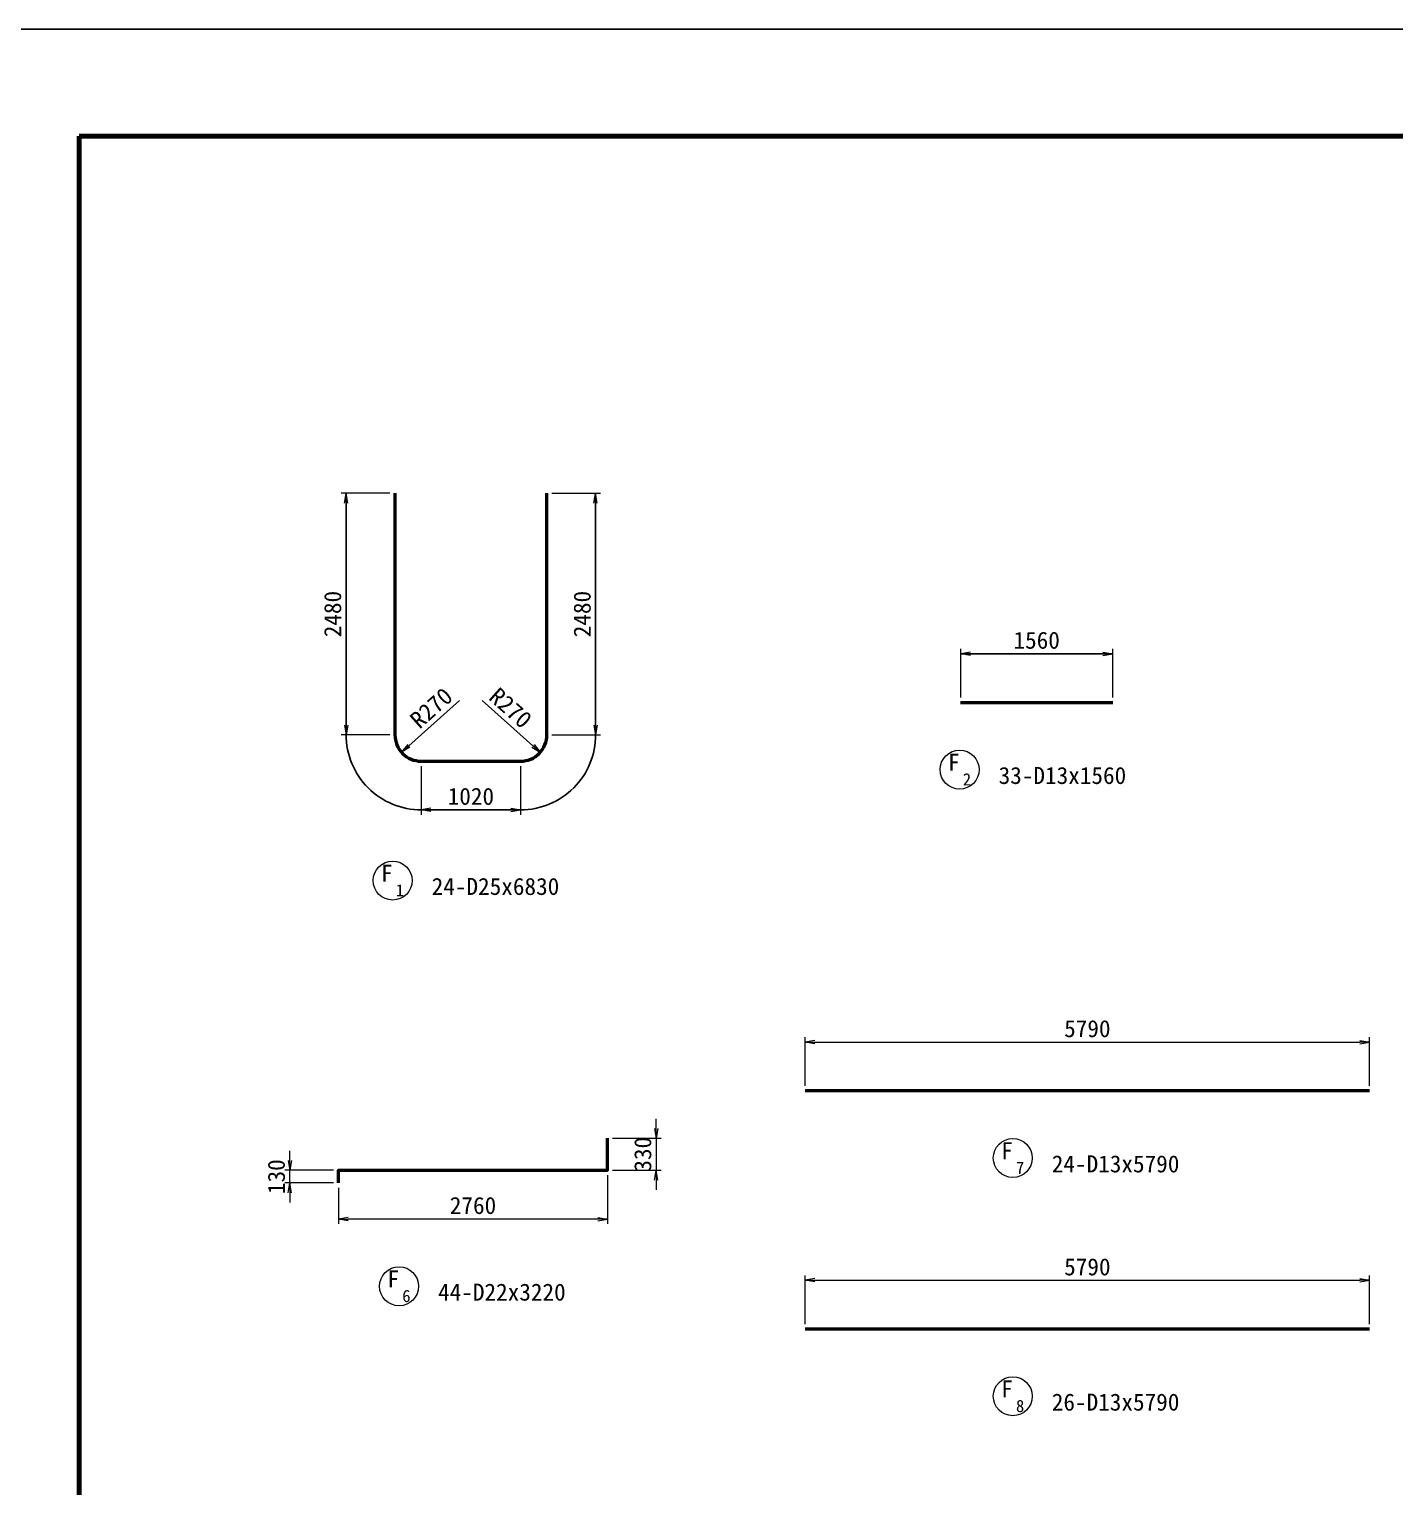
# Model space of a CAD drawing. Header units: millimetres. Extents: x 0 to 126150, y 0 to 29700.
# Drawn here: x 84612 to 98626, y 14737 to 29700 of the extents above; entities that cross this region are included whole.
import ezdxf
from ezdxf.enums import TextEntityAlignment as Align

# ---------------------------------------------------------------- set-up
doc = ezdxf.new("R2010")
doc.units = ezdxf.units.MM
doc.header["$LTSCALE"] = 500
doc.layers.get('Defpoints').update_dxf_attribs({"color": 153})
for name, color, linetype, lineweight in [('D-STR-DIM', 7, 'Continuous', 13), ('D-STR-STR1', 1, 'Continuous', 50), ('D-STR-TXT', 7, 'Continuous', 13), ('D-TTL', 2, 'Continuous', 140)]:
    doc.layers.add(name, color=color, linetype=linetype, lineweight=lineweight)
doc.styles.add('YOKO_GOTHIC', font='')
doc.styles.add('ＭＳゴシック', font='')
doc.styles.get('YOKO_GOTHIC').set_extended_font_data('MS Gothic')
doc.styles.get('ＭＳゴシック').set_extended_font_data('MS Gothic')
doc.dimstyles.new('S50', dxfattribs={"dimscale": 50, "dimtxt": 3.5, "dimasz": 2, "dimexe": 1, "dimexo": 1, "dimgap": 1, "dimtad": 1, "dimdec": 0, "dimzin": 1, "dimdsep": 46, "dimtxsty": 'YOKO_GOTHIC', "dimblk": 'OPEN', "dimcen": 0, "dimclrd": 256, "dimclre": 256, "dimclrt": 256, "dimaunit": 1, "dimadec": 3, "dimazin": 0, "dimtfac": 1, "dimtdec": 0, "dimtix": 1, "dimtmove": 2, "dimatfit": 3, "dimldrblk": 'OPEN', "dimfxl": 1, "dimlwd": -1, "dimlwe": -1, "dimarcsym": 2})

# ---------------------------------------------------------------- blocks, each defined once
blk = doc.blocks.new('_Open')
at = {"color": 0, "linetype": 'ByBlock', "lineweight": -2}
for p, q in [((-1, 0.17), (0, 0)), ((-1, -0.17), (0, 0)), ((0, 0), (-1, 0))]:
    blk.add_line(p, q, dxfattribs=at)
blk = doc.blocks.new('*D336')
at = {"layer": 'D-STR-DIM', "transparency": 16777216}
for p, q in [((94171, 22839), (94171, 23339)), ((94271, 23289), (95631, 23289)), ((95731, 22839), (95731, 23339))]:
    blk.add_line(p, q, dxfattribs=at)
at = {"layer": 'Defpoints', "color": 0, "transparency": 16777216}
for p in [(95731, 23289), (94171, 22789), (95731, 22789)]:
    blk.add_point(p, dxfattribs=at)
at = {"layer": 'D-STR-DIM', "transparency": 16777216, "xscale": 100, "yscale": 100, "zscale": 100, "rotation": 180}
blk.add_blockref('_Open', (94171, 23289), dxfattribs=at)
at = {"layer": 'D-STR-DIM', "transparency": 16777216, "xscale": 100, "yscale": 100, "zscale": 100}
blk.add_blockref('_Open', (95731, 23289), dxfattribs=at)
at = {"layer": 'D-STR-DIM', "transparency": 16777216, "insert": (94951, 23426), "char_height": 175, "attachment_point": 5, "style": 'YOKO_GOTHIC'}
blk.add_mtext('1560', dxfattribs=at)
blk = doc.blocks.new('*D343')
at = {"layer": 'D-STR-DIM', "transparency": 16777216}
for p, q in [((87787, 17806), (87787, 17436)), ((90547, 17936), (90547, 17436)), ((90447, 17486), (87887, 17486))]:
    blk.add_line(p, q, dxfattribs=at)
at = {"layer": 'Defpoints', "color": 0, "transparency": 16777216}
for p in [(90547, 17986), (87787, 17856), (87787, 17486)]:
    blk.add_point(p, dxfattribs=at)
at = {"layer": 'D-STR-DIM', "transparency": 16777216, "xscale": 100, "yscale": 100, "zscale": 100, "rotation": 180}
blk.add_blockref('_Open', (87787, 17486), dxfattribs=at)
at = {"layer": 'D-STR-DIM', "transparency": 16777216, "xscale": 100, "yscale": 100, "zscale": 100}
blk.add_blockref('_Open', (90547, 17486), dxfattribs=at)
at = {"layer": 'D-STR-DIM', "transparency": 16777216, "insert": (89167, 17624), "char_height": 175, "attachment_point": 5, "style": 'YOKO_GOTHIC'}
blk.add_mtext('2760', dxfattribs=at)
blk = doc.blocks.new('*D344')
at = {"layer": 'D-STR-DIM', "transparency": 16777216}
for p, q in [((91047, 18416), (91047, 18516)), ((90597, 18316), (91097, 18316)), ((91047, 18316), (91047, 17986)), ((90597, 17986), (91097, 17986)), ((91047, 17886), (91047, 17786))]:
    blk.add_line(p, q, dxfattribs=at)
at = {"layer": 'Defpoints', "color": 0, "transparency": 16777216}
for p in [(90547, 18316), (90547, 17986), (91047, 17986)]:
    blk.add_point(p, dxfattribs=at)
at = {"layer": 'D-STR-DIM', "transparency": 16777216, "xscale": 100, "yscale": 100, "zscale": 100}
for p, rotation in [((91047, 18316), 270), ((91047, 17986), 90)]:
    blk.add_blockref('_Open', p, dxfattribs=dict(at, rotation=rotation))
at = {"layer": 'D-STR-DIM', "transparency": 16777216, "insert": (90910, 18151), "char_height": 175, "attachment_point": 5, "rotation": 90, "style": 'YOKO_GOTHIC'}
blk.add_mtext('330', dxfattribs=at)
blk = doc.blocks.new('*D345')
at = {"layer": 'D-STR-DIM', "transparency": 16777216}
for p, q in [((87287, 18086), (87287, 18186)), ((87737, 17986), (87237, 17986)), ((87287, 17856), (87287, 17986)), ((87737, 17856), (87237, 17856)), ((87287, 17756), (87287, 17656))]:
    blk.add_line(p, q, dxfattribs=at)
at = {"layer": 'Defpoints', "color": 0, "transparency": 16777216}
for p in [(87287, 17986), (87787, 17986), (87787, 17856)]:
    blk.add_point(p, dxfattribs=at)
at = {"layer": 'D-STR-DIM', "transparency": 16777216, "xscale": 100, "yscale": 100, "zscale": 100}
for p, rotation in [((87287, 17986), 270), ((87287, 17856), 90)]:
    blk.add_blockref('_Open', p, dxfattribs=dict(at, rotation=rotation))
at = {"layer": 'D-STR-DIM', "transparency": 16777216, "insert": (87150, 17921), "char_height": 175, "attachment_point": 5, "rotation": 90, "style": 'YOKO_GOTHIC'}
blk.add_mtext('130', dxfattribs=at)
blk = doc.blocks.new('*D347')
at = {"layer": 'D-STR-DIM', "transparency": 16777216}
for p, q in [((92576, 18852), (92576, 19352)), ((98366, 18852), (98366, 19352)), ((92676, 19302), (98266, 19302))]:
    blk.add_line(p, q, dxfattribs=at)
at = {"layer": 'Defpoints', "color": 0, "transparency": 16777216}
for p in [(98366, 19302), (92576, 18802), (98366, 18802)]:
    blk.add_point(p, dxfattribs=at)
at = {"layer": 'D-STR-DIM', "transparency": 16777216, "xscale": 100, "yscale": 100, "zscale": 100, "rotation": 180}
blk.add_blockref('_Open', (92576, 19302), dxfattribs=at)
at = {"layer": 'D-STR-DIM', "transparency": 16777216, "xscale": 100, "yscale": 100, "zscale": 100}
blk.add_blockref('_Open', (98366, 19302), dxfattribs=at)
at = {"layer": 'D-STR-DIM', "transparency": 16777216, "insert": (95471, 19439), "char_height": 175, "attachment_point": 5, "style": 'YOKO_GOTHIC'}
blk.add_mtext('5790', dxfattribs=at)
blk = doc.blocks.new('*D348')
at = {"layer": 'D-STR-DIM', "transparency": 16777216}
for p, q in [((92576, 16407), (92576, 16907)), ((92676, 16857), (98266, 16857)), ((98366, 16407), (98366, 16907))]:
    blk.add_line(p, q, dxfattribs=at)
at = {"layer": 'Defpoints', "color": 0, "transparency": 16777216}
for p in [(98366, 16857), (92576, 16357), (98366, 16357)]:
    blk.add_point(p, dxfattribs=at)
at = {"layer": 'D-STR-DIM', "transparency": 16777216, "xscale": 100, "yscale": 100, "zscale": 100, "rotation": 180}
blk.add_blockref('_Open', (92576, 16857), dxfattribs=at)
at = {"layer": 'D-STR-DIM', "transparency": 16777216, "xscale": 100, "yscale": 100, "zscale": 100}
blk.add_blockref('_Open', (98366, 16857), dxfattribs=at)
at = {"layer": 'D-STR-DIM', "transparency": 16777216, "insert": (95471, 16994), "char_height": 175, "attachment_point": 5, "style": 'YOKO_GOTHIC'}
blk.add_mtext('5790', dxfattribs=at)
blk = doc.blocks.new('*D91')
at = {"layer": 'D-STR-DIM', "transparency": 16777216}
for p, q in [((89975, 24936), (90475, 24936)), ((90425, 24836), (90425, 22556)), ((89975, 22456), (90475, 22456))]:
    blk.add_line(p, q, dxfattribs=at)
at = {"layer": 'Defpoints', "color": 0, "transparency": 16777216}
for p in [(89925, 24936), (89925, 22456), (90425, 22456)]:
    blk.add_point(p, dxfattribs=at)
at = {"layer": 'D-STR-DIM', "transparency": 16777216, "xscale": 100, "yscale": 100, "zscale": 100}
for p, rotation in [((90425, 24936), 90), ((90425, 22456), 270)]:
    blk.add_blockref('_Open', p, dxfattribs=dict(at, rotation=rotation))
at = {"layer": 'D-STR-DIM', "transparency": 16777216, "insert": (90288, 23696), "char_height": 175, "attachment_point": 5, "rotation": 90, "style": 'YOKO_GOTHIC'}
blk.add_mtext('2480', dxfattribs=at)
blk = doc.blocks.new('*D92')
at = {"layer": 'D-STR-DIM', "transparency": 16777216}
for p, q in [((88315, 24936), (87815, 24936)), ((87865, 24836), (87865, 22556)), ((88315, 22456), (87815, 22456))]:
    blk.add_line(p, q, dxfattribs=at)
at = {"layer": 'Defpoints', "color": 0, "transparency": 16777216}
for p in [(88365, 24936), (87865, 22456), (88365, 22456)]:
    blk.add_point(p, dxfattribs=at)
at = {"layer": 'D-STR-DIM', "transparency": 16777216, "xscale": 100, "yscale": 100, "zscale": 100}
for p, rotation in [((87865, 24936), 90), ((87865, 22456), 270)]:
    blk.add_blockref('_Open', p, dxfattribs=dict(at, rotation=rotation))
at = {"layer": 'D-STR-DIM', "transparency": 16777216, "insert": (87728, 23696), "char_height": 175, "attachment_point": 5, "rotation": 90, "style": 'YOKO_GOTHIC'}
blk.add_mtext('2480', dxfattribs=at)
blk = doc.blocks.new('*D93')
at = {"layer": 'D-STR-DIM', "transparency": 16777216}
for p, q in [((88635, 22136), (88635, 21636)), ((89655, 22136), (89655, 21636)), ((88735, 21686), (89555, 21686))]:
    blk.add_line(p, q, dxfattribs=at)
at = {"layer": 'Defpoints', "color": 0, "transparency": 16777216}
for p in [(88635, 22186), (89655, 22186), (89655, 21686)]:
    blk.add_point(p, dxfattribs=at)
at = {"layer": 'D-STR-DIM', "transparency": 16777216, "xscale": 100, "yscale": 100, "zscale": 100, "rotation": 180}
blk.add_blockref('_Open', (88635, 21686), dxfattribs=at)
at = {"layer": 'D-STR-DIM', "transparency": 16777216, "xscale": 100, "yscale": 100, "zscale": 100}
blk.add_blockref('_Open', (89655, 21686), dxfattribs=at)
at = {"layer": 'D-STR-DIM', "transparency": 16777216, "insert": (89145, 21824), "char_height": 175, "attachment_point": 5, "style": 'YOKO_GOTHIC'}
blk.add_mtext('1020', dxfattribs=at)
blk = doc.blocks.new('*D96')
at = {"layer": 'D-STR-DIM', "transparency": 16777216}
blk.add_line((89030, 22808), (88508, 22343), dxfattribs=at)
at = {"layer": 'Defpoints', "color": 0, "transparency": 16777216}
for p in [(88635, 22456), (88434, 22277)]:
    blk.add_point(p, dxfattribs=at)
at = {"layer": 'D-STR-DIM', "transparency": 16777216, "xscale": 100, "yscale": 100, "zscale": 100, "rotation": 221.6878991477815}
blk.add_blockref('_Open', (88434, 22277), dxfattribs=at)
at = {"layer": 'D-STR-DIM', "transparency": 16777216, "insert": (88739, 22732), "char_height": 175, "attachment_point": 5, "rotation": 41.6879, "style": 'YOKO_GOTHIC'}
blk.add_mtext('R270', dxfattribs=at)
blk = doc.blocks.new('*D97')
at = {"layer": 'D-STR-DIM', "transparency": 16777216}
blk.add_line((89261, 22808), (89782, 22343), dxfattribs=at)
blk.add_arc((89655, 22456), 270, 280.6103, 328.9224, dxfattribs=at)
at = {"layer": 'Defpoints', "color": 0, "transparency": 16777216}
for p in [(89655, 22456), (89857, 22277)]:
    blk.add_point(p, dxfattribs=at)
at = {"layer": 'D-STR-DIM', "transparency": 16777216, "xscale": 100, "yscale": 100, "zscale": 100, "rotation": 318.3121008521965}
blk.add_blockref('_Open', (89857, 22277), dxfattribs=at)
at = {"layer": 'D-STR-DIM', "transparency": 16777216, "insert": (89552, 22732), "char_height": 175, "attachment_point": 5, "rotation": 318.3121, "style": 'YOKO_GOTHIC'}
blk.add_mtext('R270', dxfattribs=at)

msp = doc.modelspace()

# ---------------------------------------------------------------- linework, layer by layer
at = {"layer": 'D-STR-STR1', "ltscale": 0.01}
for p, q in [((98365.7, 18801.9), (92575.7, 18801.9)), ((98365.7, 16356.7), (92575.7, 16356.7))]:
    msp.add_line(p, q, dxfattribs=at)
at = {"layer": 'D-STR-STR1'}
msp.add_lwpolyline([(88365.4, 24936.2), (88365.4, 22456.2, 0.4142136), (88635.4, 22186.2), (89655.4, 22186.2, 0.4142136), (89925.4, 22456.2), (89925.4, 24936.2)], format="xyb", dxfattribs=at)
for points in [[(94170.8, 22788.9), (95730.8, 22788.9)], [(87787.5, 17856), (87787.5, 17986), (90547.5, 17986), (90547.5, 18316)]]:
    msp.add_lwpolyline(points, dxfattribs=at)
at = {"layer": 'D-STR-TXT', "color": 6}
for centre in [(94160.2, 22099.3), (94706, 18112.3), (88408.4, 16796), (94706, 15667.2)]:
    msp.add_circle(centre, 200, dxfattribs=at)
at = {"layer": 'D-STR-TXT'}
msp.add_circle((88342.7, 20960.4), 200, dxfattribs=at)
at = {"layer": 'D-TTL'}
msp.add_lwpolyline([(85125, 28600), (85125, 1100), (125125, 1100), (125125, 28600)], close=True, dxfattribs=at)
at = {"layer": 'Defpoints', "color": 1}
msp.add_lwpolyline([(84100, 29700), (84100, 0), (126150, 0), (126150, 29700)], close=True, dxfattribs=at)
at = {"layer": 'Defpoints'}
msp.add_lwpolyline([(87865.4, 24936.2), (87865.4, 22456.2, 0.4142136), (88635.4, 21686.2), (89655.4, 21686.2, 0.4142136), (90425.4, 22456.2), (90425.4, 24936.2)], format="xyb", dxfattribs=at)
msp.add_lwpolyline([(94170.8, 23288.9), (95730.8, 23288.9)], dxfattribs=at)

# ---------------------------------------------------------------- texts
at = {"layer": 'D-STR-TXT', "color": 6, "style": 'ＭＳゴシック'}
for s, height, p in [('F ', 175, (94160.2, 22174.3)), ('2', 125, (94235.2, 21999.3)), ('F ', 175, (94706, 18187.3)), ('7', 125, (94781, 18012.3)), ('F ', 175, (88408.4, 16871)), ('6', 125, (88483.4, 16696)), ('F ', 175, (94706, 15742.2)), ('8', 125, (94781, 15567.2))]:
    msp.add_text(s, height=height, dxfattribs=at).set_placement(p, align=Align.MIDDLE_CENTER)
at = {"layer": 'D-STR-TXT', "style": 'ＭＳゴシック'}
for s, p in [('33-D13x1560', (94560.2, 21899.3)), ('24-D25x6830', (88742.7, 20760.4))]:
    msp.add_text(s, height=175, dxfattribs=at).set_placement(p, align=Align.BOTTOM_LEFT)
for s, height, p in [('F ', 175, (88342.7, 21035.4)), ('1', 125, (88417.7, 20860.4))]:
    msp.add_text(s, height=height, dxfattribs=at).set_placement(p, align=Align.MIDDLE_CENTER)
at = {"layer": 'D-STR-TXT', "color": 6, "style": 'ＭＳゴシック'}
for s, p in [('24-D13x5790', (95106, 17912.3)), ('44-D22x3220', (88808.4, 16596)), ('26-D13x5790', (95106, 15467.2))]:
    msp.add_text(s, height=175, dxfattribs=at).set_placement(p, align=Align.BOTTOM_LEFT)

# ---------------------------------------------------------------- dimensions: what is measured, and where the dimension line sits
at = {"layer": 'D-STR-DIM'}
for base, p1, p2, picture, middle in [((87865.4, 22456.2), (88365.4, 24936.2), (88365.4, 22456.2), '*D92', (87727.9, 23696.2)), ((90425.4, 22456.2), (89925.4, 24936.2), (89925.4, 22456.2), '*D91', (90287.9, 23696.2)), ((91047.5, 17986), (90547.5, 18316), (90547.5, 17986), '*D344', (90910, 18151)), ((87287.5, 17986), (87787.5, 17856), (87787.5, 17986), '*D345', (87150, 17921))]:
    dim = msp.add_linear_dim(base=base, p1=p1, p2=p2, angle=90, dimstyle='S50', dxfattribs=at)
    dim.commit()
    dim.dimension.update_dxf_attribs({"geometry": picture, "text_midpoint": middle})
for base, p1, p2, picture, middle in [((95730.8, 23288.9), (94170.8, 22788.9), (95730.8, 22788.9), '*D336', (94950.8, 23426.4)), ((89655.4, 21686.2), (88635.4, 22186.2), (89655.4, 22186.2), '*D93', (89145.4, 21823.7)), ((98365.7, 19301.9), (92575.7, 18801.9), (98365.7, 18801.9), '*D347', (95470.7, 19439.4)), ((87787.5, 17486), (90547.5, 17986), (87787.5, 17856), '*D343', (89167.5, 17623.5)), ((98365.7, 16856.7), (92575.7, 16356.7), (98365.7, 16356.7), '*D348', (95470.7, 16994.2))]:
    dim = msp.add_linear_dim(base=base, p1=p1, p2=p2, dimstyle='S50', dxfattribs=at)
    dim.commit()
    dim.dimension.update_dxf_attribs({"geometry": picture, "text_midpoint": middle})
for center, mpoint, picture, middle in [((88635.4, 22456.2), (88433.8, 22276.7), '*D96', (88830.3, 22629.8)), ((89655.4, 22456.2), (89857.1, 22276.7), '*D97', (89460.5, 22629.8))]:
    dim = msp.add_radius_dim(center=center, mpoint=mpoint, dimstyle='S50', override={"dimtmove": 0}, dxfattribs=at)
    dim.commit()
    dim.dimension.update_dxf_attribs({"geometry": picture, "text_midpoint": middle, "dimtype": 164})

doc.saveas('drawing.dxf')
